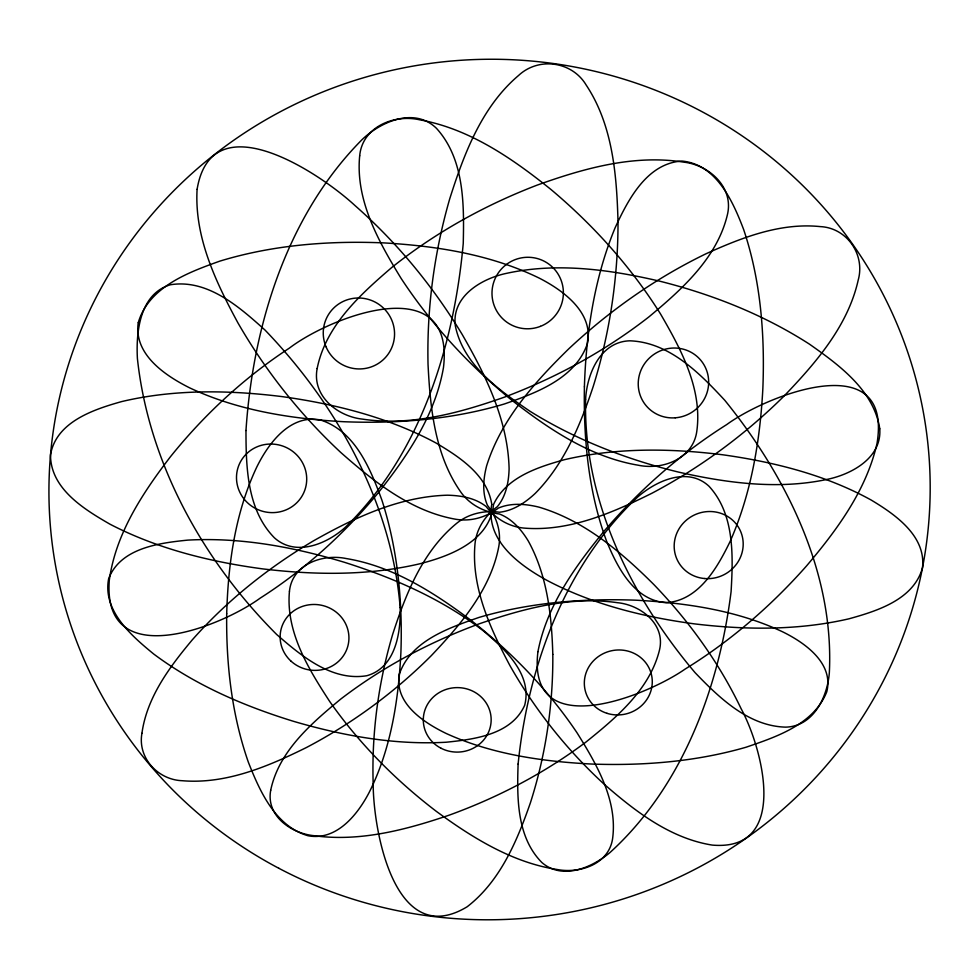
<?xml version="1.0" encoding="UTF-8"?>
<svg xmlns="http://www.w3.org/2000/svg" width="979" height="979" viewBox="0 0 979 979"><rect width="100%" height="100%" fill="white"/><g stroke="black" fill="none" stroke-linecap="round" stroke-linejoin="round"><path stroke-width="1.47" d="M226.7 613.747C226.039 663.921 231.742 714.67 248.36 762.213C259.827 791.313 275.319 826.203 308.018 835.748C336.446 841.145 357.604 814.699 369.242 792.292C390.927 749.106 398.49 700.364 400.9 652.528C402.699 601.192 397.682 549.195 381.896 500.134C370.405 468.88 355.108 431.005 320.488 419.991C290.09 413.97 268.307 443.438 256.62 467.375C235.168 512.935 228.119 563.831 226.7 613.747M245.974 430.515C246.023 467.228 247.002 509.973 274.426 537.826C295.793 557.088 327.047 543.957 345.465 527.143C420.701 454.023 454.048 345.611 463.251 243.404C464.156 204.33 464.376 159.014 436.438 128.298C414.411 106.833 380.904 121.518 361.973 139.716C286.749 215.502 252.9 325.97 245.974 430.515M584.402 386.803C583.496 438.641 588.318 491.397 606.282 540.359C617.027 566.755 633.817 600.372 666.05 602.697C698.786 600.665 717.338 567.698 730.138 541.424C751.321 493.379 760.059 440.807 762.849 388.663C764.954 335.112 760.83 280.557 743.636 229.502C732.855 201.16 716.285 164.129 681.812 161.045C646.776 163.42 628.065 199.728 615.057 227.923C594.326 278.171 586.127 332.725 584.402 386.803M552.805 654.376C553.233 704.599 545.731 754.895 530.422 802.731C517.083 841.034 500.159 881.284 467.154 906.774C394.929 950.474 373.207 830.89 373.17 783.543C371.579 733.136 378.371 682.534 392.714 634.208C405.967 593.409 423.001 550.528 457.303 522.81C469.284 513.412 484.605 510.206 499.535 512.225C513.326 510.732 525.221 502.692 535.146 493.477C564.161 464.144 580.388 424.996 593.225 386.448C609.77 333.349 618.043 277.706 618.018 222.098C616.758 175.278 612.83 125.128 586.176 85.051C572.079 61.359 538.683 56.647 518.564 75.481C481.68 106.735 463.936 154.058 449.704 198.896C434.223 252.558 426.734 308.569 428.031 364.421C430.258 408.537 434.933 455.933 461.403 492.914C470.434 505.103 484.397 512.103 499.302 513.951C512.041 518.833 521.293 529.541 528.232 540.922C547.298 575.383 551.715 615.644 552.805 654.376M141.931 733.295C137.439 757.966 158.023 779.847 182.265 780.716C225.978 784.387 268.026 766.496 306.39 747.54C352.367 723.395 394.696 692.3 431.396 655.551C460.779 624.504 490.773 589.493 498.849 546.233C501.358 531.548 496.622 516.936 487.481 505.397C481.962 492.878 483.32 478.743 486.624 465.845C501.15 419.465 534.742 382.14 568.811 348.781C609.574 310.588 655.795 278.06 706.116 253.72C741.715 237.628 780.41 222.49 820.218 226.602C846.908 227.789 865.35 254.613 858.216 280.055C847.985 325.909 815.837 362.891 784.167 395.944C745.178 434.578 700.536 467.521 652.014 493.196C612.291 512.91 568.787 532.001 523.422 528.036C508.419 526.494 495.19 518.319 486.061 506.449C475.109 497.907 460.925 495.496 447.379 495.203C399.383 496.512 354.569 517.622 313.5 540.836C268.393 567.587 226.847 600.678 192.117 640.046C169.489 667.115 146.862 697.403 141.931 733.295M400.178 607.58C400.925 633.021 395.394 667.764 366.782 675.73C331.759 681.47 301.336 655.93 276.702 634.514C203.081 560.82 148.6 462.994 137.403 358.51C135.934 331.648 139.862 293.92 170.273 284.779C207.511 278.721 239.329 306.965 265.015 330.058C336.972 404.89 391.673 502.79 400.178 607.58M491.764 504.283C485.278 540.163 518.968 564.883 546.404 580.058C592.148 604.373 643.166 616.966 694.233 623.843C745.619 630.035 798.338 630.525 848.989 618.801C877.282 610.945 913.566 599.637 922.463 567.93C926.305 535.978 895.136 514.416 871.126 500.012C825.407 474.839 773.973 461.941 722.575 454.758C670.052 448.198 616.085 447.55 564.308 459.726C537.618 467.191 506.094 477.348 493.526 504.503C489.684 541.069 450.377 555.999 419.624 563.831C368.239 575.836 314.724 575.138 262.605 568.872C209.922 561.799 157.362 548.778 109.966 524.181C84.01 509.227 50.48 488.705 50.504 454.88C56.084 421.876 93.556 409.491 121.604 401.598C174.14 389.116 228.951 389.997 282.246 396.63C335.295 404.021 388.284 417.36 435.728 442.838C459.384 456.875 487.175 474.839 491.764 504.283M109.293 580.302C102.22 673.209 219.565 627.747 260.145 598.157C304.799 569.668 344.437 533.628 378.188 492.878C407.521 455.896 435.398 414.766 443.499 367.358C454.99 268.833 331.037 316.303 289.38 348.108C244.126 377.686 203.987 414.876 170.211 457.022C142.347 493.428 115.608 533.91 109.293 580.302M879.766 428.778C881.957 457.903 851.608 474.35 827.022 479.416C777.889 489.867 726.932 483.063 678.496 472.086C626.315 459.359 575.566 439.657 529.896 411.192C498.923 390.131 463.275 364.971 455.333 325.885C451.319 296.196 482.06 278.256 507.146 273.214C557.724 262.286 610.211 269.629 659.981 281.242C712.59 294.495 763.791 314.736 809.498 344.18C839.199 365.081 873.843 390.327 879.766 428.778M270.706 790.237C265.872 815.935 291.338 833.521 314.149 835.711C360.003 842.026 406.04 829.825 449.165 815.164C497.883 797.506 544.336 773.251 585.846 742.143C616.268 717.656 649.566 689.767 659.442 650.24C665.83 624.333 640.817 604.9 617.357 602.685C570.28 595.868 522.97 608.73 478.78 623.978C429.475 642.163 382.459 667.029 340.741 699.079C311.42 723.371 278.831 751.15 270.706 790.237M518.111 764.036C516.973 797.506 516.594 837.082 541.901 862.548C562.509 880.415 591.952 867.688 610.039 852.489C682.779 786.272 719.088 687.38 731.093 591.61C733.136 556.109 734.752 514.293 709.029 486.269C687.809 466.432 656.334 480.616 637.733 496.989C564.932 565.507 528.097 666.173 518.111 764.036M197.097 189.351C194.283 237.004 215.796 281.989 237.909 322.85C265.542 370.857 300.284 414.778 340.839 452.531C374.137 481.925 411.376 511.674 456.361 519.359C471.388 521.697 486.367 517.132 498.421 508.052C511.209 502.655 525.539 503.879 538.719 507.073C583.925 520.351 621.016 551.813 653.788 584.487C689.045 621.102 719.235 662.869 741.164 708.808C762.714 748.421 789.808 851.779 712.271 845.097C670.297 838.416 635.187 811.334 604.019 784.081C566.694 749.755 534.791 709.542 509.826 665.402C489.977 628.041 470.862 586.543 475.072 543.174C476.736 528.256 485.4 515.443 497.344 506.669C506.07 496.108 508.725 482.145 509.104 468.782C507.966 420.432 485.865 375.569 462.186 334.463C433.122 286.455 397.095 242.559 354.924 205.492C320.109 173.246 211.807 100.727 197.097 189.351M317.159 368.52C311.799 395.944 337.584 416.491 362.56 419.134C410.874 426.379 459.457 413.003 504.699 397.046C556.415 377.588 605.487 350.8 649.065 316.768C681.763 289.49 716.897 258.199 727.299 215.147C734.287 187.491 709.175 164.851 683.403 162.098C633.743 154.278 583.729 168.425 537.312 185.055C484.935 205.125 435.251 232.635 391.441 267.757C359.954 294.826 325.628 325.97 317.159 368.52M585.613 399.261C583.117 500.036 631.186 597.068 695.053 672.634C719.332 697.88 748.47 726.137 785.672 727.14C813.255 726.504 827.255 697.305 829.311 673.209C834.512 573.094 786.529 476.43 724.79 400.301C699.581 373.134 669.318 342.234 629.852 340.814C600.347 341.61 586.972 373.856 585.613 399.261M289.454 591.243C285.648 631.785 308.446 668.914 329.727 701.527C359.171 743.465 395.614 780.3 436.316 811.346C472.392 837.743 512.127 862.523 557.051 869.487C579.592 873.806 608.559 864.481 612.56 838.93C617.847 800.369 596.652 764.318 577.047 732.818C548.313 690.109 512.115 652.663 471.707 620.882C434.382 592.736 393.117 566.254 346.199 558.544C322.642 553.6 292.231 564.185 289.454 591.243M359.685 155.808C355.291 200.267 378.665 241.629 401.023 278.256C431.311 324.428 469.149 365.51 511.956 400.338C549.268 429.426 590.594 457.169 638.124 465.196C662.489 470.348 692.789 458.906 696.742 431.69C702.738 389.495 681.115 349.43 660.629 314.137C631.149 267.071 593.568 225.292 551.091 189.596C512.433 158.488 469.467 128.751 419.697 119.817C394.133 113.919 362.316 126.927 359.685 155.808M138.259 322.642C133.536 354.276 164.925 375.434 189.51 387.782C237.591 410.446 291.032 418.853 343.715 421.716C397.731 423.87 452.482 419.514 504.43 403.96C536.284 392.873 575.322 378.628 587.363 343.764C593.91 312.754 563.476 290.555 539.392 278.195C491.152 254.589 437.123 245.986 383.952 242.902C328.846 240.553 272.921 244.946 219.969 261.087C188.286 272.346 148.698 287.043 138.259 322.642M537.936 651.696C526.69 744.199 646.324 696.216 685.141 669.049C730.505 641.11 771.219 605.891 806.476 565.997C836.984 529.982 866.464 490.136 877.049 443.267C892.934 345.281 766.594 395.332 726.736 424.568C680.748 453.558 639.495 489.879 604.129 531.12C575.089 566.584 546.735 605.768 537.936 651.696M399.371 674.054C393.901 703.203 423.711 722.588 446.277 733.516C491.984 754.319 542.537 761.613 592.307 764.073C643.974 765.859 696.24 761.625 746.035 747.234C776.518 736.844 813.843 724.362 826.778 691.786C833.912 663.248 805.019 642.86 782.857 631.932C737.028 610.296 685.949 602.831 635.763 600.188C583.092 598.23 529.749 602.513 479.025 617.419C448.737 627.955 410.886 640.755 399.371 674.054M108.669 578.589C102.354 610.761 131.492 635.799 153.74 654.045C195.506 685.263 244.089 706.104 293.7 721.376C343.042 735.829 394.586 745.178 446.167 742.229C474.46 739.341 511.576 734.654 524.671 705.296C532.588 674.421 504.895 649.065 483.687 631.137C442.422 599.136 393.852 577.965 344.351 562.276C293.749 547.041 240.81 537.153 187.797 540.114C159.161 543.027 120.662 547.897 108.669 578.589M278.868 868.3A440.721 430.197 -5.1 0 0 930.05 476.895A440.721 430.197 -5.1 0 0 259.741 123.366A440.721 430.197 -5.1 0 0 278.868 868.3M440.844 748.14A33.935 32.246 -1.6 0 0 491.152 719.112A33.935 32.246 -1.6 0 0 439.669 692.312A33.935 32.246 -1.6 0 0 440.844 748.14M290.702 660.849A34.449 32.919 9.7 0 0 347.937 645.797A34.449 32.919 9.7 0 0 304.958 605.634A34.449 32.919 9.7 0 0 290.702 660.849M244.322 499.339A35.256 34.143 21.4 0 0 304.383 491.311A35.256 34.143 21.4 0 0 266.08 444.356A35.256 34.143 21.4 0 0 244.322 499.339M326.031 346.786A35.819 35.317 34.5 0 0 387.305 355.291A35.819 35.317 34.5 0 0 363.38 298.338A35.819 35.317 34.5 0 0 326.031 346.786M540.408 326.362A35.844 35.611 -52 0 0 550.21 265.15A35.844 35.611 -52 0 0 492.437 287.606A35.844 35.611 -52 0 0 540.408 326.362M675.204 417.813A35.538 34.62 -36.2 0 0 703.032 363.282A35.538 34.62 -36.2 0 0 642.102 367.81A35.538 34.62 -36.2 0 0 675.204 417.813M704.378 578.516A34.742 33.335 -24.2 0 0 740.491 531.107A34.742 33.335 -24.2 0 0 681.188 525.637A34.742 33.335 -24.2 0 0 704.378 578.516M606.98 713.312A34.057 32.405 -12.8 0 0 651.708 675.828A34.057 32.405 -12.8 0 0 596.223 658.218A34.057 32.405 -12.8 0 0 606.98 713.312"/></g></svg>
